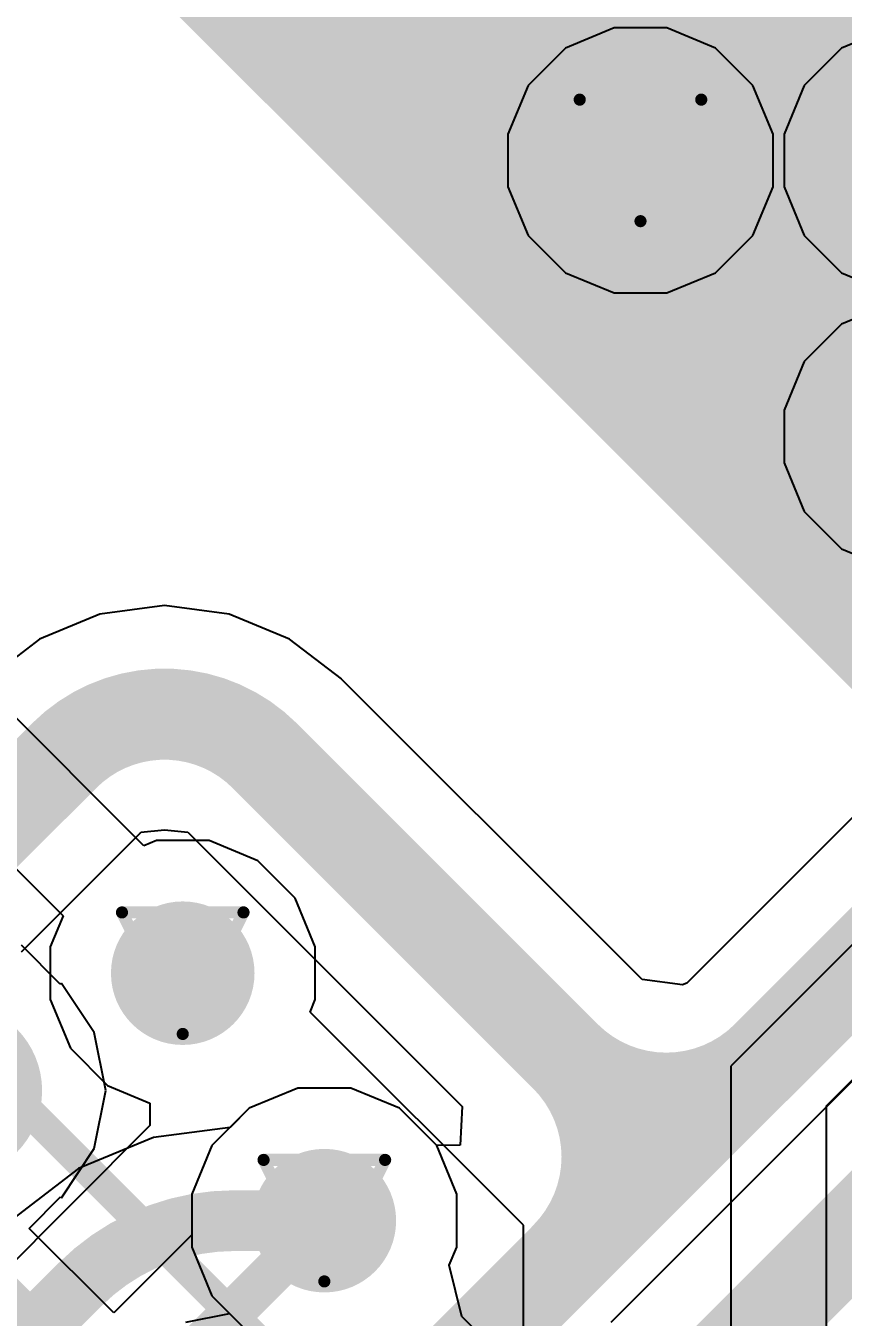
# Model space of a CAD drawing. Header units: inches. Extents: x 0 to 5359, y 0 to 5098.
# Drawn here: x 51.3 to 54.71, y 54.04 to 59.44 of the extents above; entities that cross this region are included whole.
import ezdxf

# ---------------------------------------------------------------- set-up
doc = ezdxf.new("R2010")
doc.units = ezdxf.units.IN
for name, color, linetype in [('Bottom Layer', 5, 'Continuous'), ('Bottom Overlay', 54, 'Continuous'), ('Drill Drawing', 1, 'Continuous'), ('Layer 1', 16, 'Continuous'), ('Layer 2', 76, 'Continuous'), ('Top Layer', 1, 'Continuous'), ('Top Overlay', 2, 'Continuous'), ('Top Paste', 8, 'Continuous'), ('Top Solder', 216, 'Continuous'), ('Via Holes', 16, 'Continuous')]:
    doc.layers.add(name, color=color, linetype=linetype)
doc.styles.add('Arial', font='', dxfattribs={"height": 0.2})
doc.styles.get('Arial').set_extended_font_data('Arial')

# ---------------------------------------------------------------- blocks, each defined once
blk = doc.blocks.new('LQFP_128_EP_14_14__64')
at = {"layer": 'Top Layer'}
blk.add_hatch(color=1, dxfattribs=at).paths.add_polyline_path([(-2.499994999999999, -2.499995000000001), (-2.499995000000001, 2.499994999999999), (2.499994999999999, 2.499995000000001), (2.499995000000001, -2.499994999999999)])
at = {"layer": 'Top Paste'}
blk.add_hatch(color=8, dxfattribs=at).paths.add_polyline_path([(-2.499994999999999, -2.499995000000001), (-2.499995000000001, 2.499994999999999), (2.499994999999999, 2.499995000000001), (2.499995000000001, -2.499994999999999)])
at = {"layer": 'Top Solder'}
for points in [[(-2.569994859999999, -2.56999486), (-2.56999486, 2.569994859999999), (2.569994859999999, 2.56999486), (2.56999486, -2.569994859999999)], [(1.22954034, -6.77968164), (1.56953966, -6.77968164), (1.56953966, -8.419678359999999), (1.22954034, -8.419678359999999)], [(1.63009834, -6.77968164), (1.97009766, -6.77968164), (1.97009766, -8.419678359999999), (1.63009834, -8.419678359999999)]]:
    blk.add_hatch(color=216, dxfattribs=at).paths.add_polyline_path(points)
at = {"layer": 'Top Overlay'}
blk.add_lwpolyline([(-6.249924, -6.249924, 0.127, 0.127, 0), (6.249924, -6.249924, 0.127, 0.127, 0)], format="xyseb", dxfattribs=at)

msp = doc.modelspace()

# ---------------------------------------------------------------- hatches: boundary and pattern name
at = {"layer": 'Bottom Layer'}
h = msp.add_hatch(color=5, dxfattribs=at)
edge = h.paths.add_edge_path()
edge.add_arc((53.86606448, 58.87974761999999), 0.2999994, 0, 360)
h = msp.add_hatch(color=5, dxfattribs=at)
edge = h.paths.add_edge_path()
edge.add_arc((51.95297712, 55.4822233), 0.2999994, 0, 360)
h = msp.add_hatch(color=5, dxfattribs=at)
edge = h.paths.add_edge_path()
edge.add_arc((52.54478696, 54.44770924), 0.2999994, 0, 360)
at = {"layer": 'Layer 1'}
h = msp.add_hatch(color=16, dxfattribs=at)
edge = h.paths.add_edge_path()
edge.add_arc((53.86606448, 58.87974761999999), 0.2999994, 0, 360)
h = msp.add_hatch(color=16, dxfattribs=at)
edge = h.paths.add_edge_path()
edge.add_arc((51.95297712, 55.4822233), 0.2999994, 0, 360)
h = msp.add_hatch(color=16, dxfattribs=at)
edge = h.paths.add_edge_path()
edge.add_arc((52.54478696, 54.44770924), 0.2999994, 0, 360)
at = {"layer": 'Layer 2'}
h = msp.add_hatch(color=76, dxfattribs=at)
edge = h.paths.add_edge_path()
edge.add_arc((53.86606448, 58.87974761999999), 0.2999994, 0, 360)
h = msp.add_hatch(color=76, dxfattribs=at)
edge = h.paths.add_edge_path()
edge.add_arc((51.95297712, 55.4822233), 0.2999994, 0, 360)
h = msp.add_hatch(color=76, dxfattribs=at)
edge = h.paths.add_edge_path()
edge.add_arc((52.54478696, 54.44770924), 0.2999994, 0, 360)
at = {"layer": 'Top Layer'}
h = msp.add_hatch(color=1, dxfattribs=at)
edge = h.paths.add_edge_path()
edge.add_arc((53.86606448, 58.87974761999999), 0.2999994, 0, 360)
h = msp.add_hatch(color=1, dxfattribs=at)
edge = h.paths.add_edge_path()
edge.add_arc((51.95297712, 55.4822233), 0.2999994, 0, 360)
h = msp.add_hatch(color=1, dxfattribs=at)
edge = h.paths.add_edge_path()
edge.add_arc((52.54478696, 54.44770924), 0.2999994, 0, 360)
at = {"layer": 'Via Holes'}
h = msp.add_hatch(color=7, dxfattribs=at)
edge = h.paths.add_edge_path()
edge.add_arc((53.86606448, 58.87974761999999), 0.1499997, 0, 360)
h = msp.add_hatch(color=7, dxfattribs=at)
edge = h.paths.add_edge_path()
edge.add_arc((51.95297712, 55.4822233), 0.1499997, 0, 360)
h = msp.add_hatch(color=7, dxfattribs=at)
edge = h.paths.add_edge_path()
edge.add_arc((52.54478696, 54.44770924), 0.1499997, 0, 360)

# ---------------------------------------------------------------- linework, layer by layer
at = {"layer": 'Bottom Layer'}
for p, q in [((56.85326196, 58.23454697999999), (54.05978012, 55.44106768)), ((51.87658661999999, 57.018555), (51.60594708, 56.98292387999999)), ((52.14722616, 56.98292387999999), (51.87658661999999, 57.018555)), ((51.60594708, 56.98292387999999), (51.35375301999999, 56.8784613)), ((52.39942021999999, 56.8784613), (52.14722616, 56.98292387999999)), ((51.35375301999999, 56.8784613), (51.13718245999999, 56.71229196)), ((52.61598315999999, 56.71228688), (52.39942021999999, 56.8784613)), ((52.6159857, 56.71228942), (52.61598315999999, 56.71228688)), ((52.61699916, 56.7109356), (52.6159857, 56.71228942)), ((53.74712135999999, 55.5808134), (52.61699916, 56.7109356)), ((51.6525256, 55.94542278), (51.77806001999999, 56.07095212)), ((51.77806001999999, 56.07095212), (51.77806764, 56.0709572)), ((51.77806764, 56.0709572), (51.7782048, 56.07116548)), ((51.7782048, 56.07116548), (51.87644438, 56.08159217999999)), ((51.87644438, 56.08159217999999), (51.97488462, 56.07118326)), ((51.97488462, 56.07118326), (51.97522498, 56.07083781999999)), ((51.97522498, 56.07083781999999), (52.100607, 55.94546087999999)), ((51.27853346, 55.57142809999999), (51.6525256, 55.94542278)), ((52.100607, 55.94546087999999), (53.12047796, 54.92559246)), ((53.87302915999999, 55.45527644), (53.74712135999999, 55.5808134)), ((54.04179691999999, 55.43361786), (53.87302915999999, 55.45527644)), ((54.05978012, 55.44106768), (54.04179691999999, 55.43361786)), ((52.43458905999999, 55.00170864), (52.2309725, 54.91736794)), ((52.65498486, 55.00170864), (52.43458905999999, 55.00170864)), ((52.85860141999999, 54.91736794), (52.65498486, 55.00170864)), ((52.2309725, 54.91736794), (52.15127999999999, 54.83767543999999)), ((53.01444312, 54.76152623999999), (52.85860141999999, 54.91736794)), ((53.12047796, 54.92559246), (53.11217723999999, 54.76355315999999)), ((51.83073199999999, 54.79547588), (51.51664576, 54.66537453999999)), ((52.15127999999999, 54.83767543999999), (51.83073199999999, 54.79547588)), ((53.11217723999999, 54.76355315999999), (53.01444312, 54.76152623999999)), ((51.51664576, 54.66537453999999), (51.24693332, 54.45841787999999)), ((51.96628164, 54.02404231999999), (52.14869427999999, 54.06032876)), ((52.14869427999999, 54.06032876), (52.23096996, 53.97805308))]:
    msp.add_line(p, q, dxfattribs=at)
for points in [[(54.39376218, 55.1341163, 0.3809999999999999, 0.3809999999999999, 0), (57.29928341999999, 58.03963753999999, 0.3809999999999999, 0.3809999999999999, 0)], [(51.45759838, 56.39142646, 0.3809999999999999, 0.3809999999999999, -0.4143707946261578), (52.29535134, 56.39165251999999, 0.3809999999999999, 0.3809999999999999, 0)], [(50.72453406, 55.65836213999999, 0.3809999999999999, 0.3809999999999999, 0), (51.45759838, 56.39142646, 0.3809999999999999, 0.3809999999999999, 0)], [(52.2953488, 56.39164998, 0.3809999999999999, 0.3809999999999999, 0), (52.2965299, 56.39047142, 0.3809999999999999, 0.3809999999999999, 0)], [(52.2965299, 56.39047142, 0.3809999999999999, 0.3809999999999999, 0), (53.73965884, 54.94734501999999, 0.3809999999999999, 0.3809999999999999, 0)], [(53.55237956, 55.1346243, 0.3809999999999999, 0.3809999999999999, -0.4142135623730951), (53.55237956, 54.29374714, 0.3809999999999999, 0.3809999999999999, 0)], [(54.39417873999999, 55.13370227999999, 0.3809999999999999, 0.3809999999999999, -0.4142135623730951), (53.55330158, 55.13370227999999, 0.3809999999999999, 0.3809999999999999, 0)], [(53.74277288, 54.483127, 0.3809999999999999, 0.3809999999999999, 0), (54.37506016, 55.11541428, 0.3809999999999999, 0.3809999999999999, 0)], [(54.37506016, 55.11541428, 0.3809999999999999, 0.3809999999999999, 0), (54.39376218, 55.1341163, 0.3809999999999999, 0.3809999999999999, 0)], [(53.73965884, 54.94734501999999, 0.3809999999999999, 0.3809999999999999, 0), (53.74277288, 54.94423097999999, 0.3809999999999999, 0.3809999999999999, 0)], [(52.8368006, 53.57715472, 0.3809999999999999, 0.3809999999999999, 0), (53.74277288, 54.483127, 0.3809999999999999, 0.3809999999999999, 0)], [(51.5242175, 54.18113115999999, 0.254, 0.254, -0.198912367379658), (52.16779, 54.44770924, 0.254, 0.254, 0)], [(52.16779, 54.44770924, 0.254, 0.254, 0), (52.54478696, 54.44770924, 0.254, 0.254, 0)], [(49.3705388, 52.027455, 0.254, 0.254, 0), (51.52421495999999, 54.18113115999999, 0.254, 0.254, 0)]]:
    msp.add_lwpolyline(points, format="xyseb", dxfattribs=at)
for points in [[(51.36234837999999, 56.39142646, 0.1905, 0.1905, 1), (51.55284838, 56.39142646, 0.1905, 0.1905, 1)], [(51.36234837999999, 56.39142646, 0.1905, 0.1905, 1), (51.55284838, 56.39142646, 0.1905, 0.1905, 1)], [(52.20009879999999, 56.39164998, 0.1905, 0.1905, 1), (52.3905988, 56.39164998, 0.1905, 0.1905, 1)], [(52.20010134, 56.39165251999999, 0.1905, 0.1905, 1), (52.39060134, 56.39165251999999, 0.1905, 0.1905, 1)], [(52.2012799, 56.39047142, 0.1905, 0.1905, 1), (52.3917799, 56.39047142, 0.1905, 0.1905, 1)], [(52.2012799, 56.39047142, 0.1905, 0.1905, 1), (52.3917799, 56.39047142, 0.1905, 0.1905, 1)], [(53.45712956, 55.1346243, 0.1905, 0.1905, 1), (53.64762955999999, 55.1346243, 0.1905, 0.1905, 1)], [(53.45805158, 55.13370227999999, 0.1905, 0.1905, 1), (53.64855158, 55.13370227999999, 0.1905, 0.1905, 1)], [(54.27981015999999, 55.11541428, 0.1905, 0.1905, 1), (54.47031016, 55.11541428, 0.1905, 0.1905, 1)], [(54.27981015999999, 55.11541428, 0.1905, 0.1905, 1), (54.47031016, 55.11541428, 0.1905, 0.1905, 1)], [(54.29851218, 55.1341163, 0.1905, 0.1905, 1), (54.48901218, 55.1341163, 0.1905, 0.1905, 1)], [(54.29851218, 55.1341163, 0.1905, 0.1905, 1), (54.48901218, 55.1341163, 0.1905, 0.1905, 1)], [(54.29892873999999, 55.13370227999999, 0.1905, 0.1905, 1), (54.48942874, 55.13370227999999, 0.1905, 0.1905, 1)], [(53.64440884, 54.94734501999999, 0.1905, 0.1905, 1), (53.83490883999999, 54.94734501999999, 0.1905, 0.1905, 1)], [(53.64440884, 54.94734501999999, 0.1905, 0.1905, 1), (53.83490883999999, 54.94734501999999, 0.1905, 0.1905, 1)], [(53.64752288, 54.94423097999999, 0.1905, 0.1905, 1), (53.83802288, 54.94423097999999, 0.1905, 0.1905, 1)], [(53.64752288, 54.483127, 0.1905, 0.1905, 1), (53.83802288, 54.483127, 0.1905, 0.1905, 1)], [(53.64752288, 54.483127, 0.1905, 0.1905, 1), (53.83802288, 54.483127, 0.1905, 0.1905, 1)], [(52.10428999999999, 54.44770924, 0.127, 0.127, 1), (52.23129, 54.44770924, 0.127, 0.127, 1)], [(52.10428999999999, 54.44770924, 0.127, 0.127, 1), (52.23129, 54.44770924, 0.127, 0.127, 1)], [(52.48128695999999, 54.44770924, 0.127, 0.127, 1), (52.60828696, 54.44770924, 0.127, 0.127, 1)], [(53.45712956, 54.29374714, 0.1905, 0.1905, 1), (53.64762955999999, 54.29374714, 0.1905, 0.1905, 1)], [(51.46071496, 54.18113115999999, 0.127, 0.127, 1), (51.58771495999999, 54.18113115999999, 0.127, 0.127, 1)], [(51.4607175, 54.18113115999999, 0.127, 0.127, 1), (51.5877175, 54.18113115999999, 0.127, 0.127, 1)]]:
    msp.add_lwpolyline(points, format="xyseb", close=True, dxfattribs=at)
at = {"layer": 'Drill Drawing'}
for points in [[(53.61206447999999, 59.13374761999999, 0.0508, 0.0508, 0), (54.12006448, 59.13374761999999, 0.0508, 0.0508, 0)], [(53.61206447999999, 59.13374761999999, 0.0508, 0.0508, 0), (53.86606448, 58.62574762, 0.0508, 0.0508, 0)], [(53.86606448, 58.62574762, 0.0508, 0.0508, 0), (54.12006448, 59.13374761999999, 0.0508, 0.0508, 0)], [(51.69897712, 55.73622329999999, 0.0508, 0.0508, 0), (52.20697712, 55.73622329999999, 0.0508, 0.0508, 0)], [(51.69897712, 55.73622329999999, 0.0508, 0.0508, 0), (51.95297712, 55.2282233, 0.0508, 0.0508, 0)], [(51.95297712, 55.2282233, 0.0508, 0.0508, 0), (52.20697712, 55.73622329999999, 0.0508, 0.0508, 0)], [(52.29078696, 54.70170923999999, 0.0508, 0.0508, 0), (52.79878695999999, 54.70170923999999, 0.0508, 0.0508, 0)], [(52.29078696, 54.70170923999999, 0.0508, 0.0508, 0), (52.54478696, 54.19370924, 0.0508, 0.0508, 0)], [(52.54478696, 54.19370924, 0.0508, 0.0508, 0), (52.79878695999999, 54.70170923999999, 0.0508, 0.0508, 0)]]:
    msp.add_lwpolyline(points, format="xyseb", dxfattribs=at)
for points in [[(53.59936448, 59.13374761999999, 0.0254, 0.0254, 1), (53.62476448, 59.13374761999999, 0.0254, 0.0254, 1)], [(53.59936448, 59.13374761999999, 0.0254, 0.0254, 1), (53.62476448, 59.13374761999999, 0.0254, 0.0254, 1)], [(54.10736448, 59.13374761999999, 0.0254, 0.0254, 1), (54.13276448, 59.13374761999999, 0.0254, 0.0254, 1)], [(54.10736448, 59.13374761999999, 0.0254, 0.0254, 1), (54.13276448, 59.13374761999999, 0.0254, 0.0254, 1)], [(53.85336448, 58.62574762, 0.0254, 0.0254, 1), (53.87876447999999, 58.62574762, 0.0254, 0.0254, 1)], [(53.85336448, 58.62574762, 0.0254, 0.0254, 1), (53.87876447999999, 58.62574762, 0.0254, 0.0254, 1)], [(51.68627712, 55.73622329999999, 0.0254, 0.0254, 1), (51.71167712, 55.73622329999999, 0.0254, 0.0254, 1)], [(51.68627712, 55.73622329999999, 0.0254, 0.0254, 1), (51.71167712, 55.73622329999999, 0.0254, 0.0254, 1)], [(52.19427712, 55.73622329999999, 0.0254, 0.0254, 1), (52.21967712, 55.73622329999999, 0.0254, 0.0254, 1)], [(52.19427712, 55.73622329999999, 0.0254, 0.0254, 1), (52.21967712, 55.73622329999999, 0.0254, 0.0254, 1)], [(51.94027712, 55.2282233, 0.0254, 0.0254, 1), (51.96567712, 55.2282233, 0.0254, 0.0254, 1)], [(51.94027712, 55.2282233, 0.0254, 0.0254, 1), (51.96567712, 55.2282233, 0.0254, 0.0254, 1)], [(52.27808695999999, 54.70170923999999, 0.0254, 0.0254, 1), (52.30348696, 54.70170923999999, 0.0254, 0.0254, 1)], [(52.27808695999999, 54.70170923999999, 0.0254, 0.0254, 1), (52.30348696, 54.70170923999999, 0.0254, 0.0254, 1)], [(52.78608695999999, 54.70170923999999, 0.0254, 0.0254, 1), (52.81148696, 54.70170923999999, 0.0254, 0.0254, 1)], [(52.78608695999999, 54.70170923999999, 0.0254, 0.0254, 1), (52.81148696, 54.70170923999999, 0.0254, 0.0254, 1)], [(52.53208696, 54.19370924, 0.0254, 0.0254, 1), (52.55748696, 54.19370924, 0.0254, 0.0254, 1)], [(52.53208696, 54.19370924, 0.0254, 0.0254, 1), (52.55748696, 54.19370924, 0.0254, 0.0254, 1)]]:
    msp.add_lwpolyline(points, format="xyseb", close=True, dxfattribs=at)
at = {"layer": 'Layer 1'}
for p, q in [((52.43458905999999, 55.00170864), (52.2309725, 54.91736794)), ((52.65498486, 55.00170864), (52.43458905999999, 55.00170864)), ((52.85860141999999, 54.91736794), (52.65498486, 55.00170864)), ((52.2309725, 54.91736794), (52.07512825999999, 54.76152370000001)), ((53.01444566, 54.76152370000001), (52.85860141999999, 54.91736794)), ((52.07512825999999, 54.76152370000001), (51.99078756, 54.55790714)), ((53.09878635999999, 54.55790714), (53.01444566, 54.76152370000001)), ((51.99078756, 54.55790714), (51.99078756, 54.33751133999999)), ((53.09878635999999, 54.33751133999999), (53.09878635999999, 54.55790714)), ((51.99078756, 54.33751133999999), (52.07512825999999, 54.13389478)), ((53.06709223999999, 54.26099638), (53.09878635999999, 54.33751133999999)), ((53.11955847999999, 54.04681088), (53.06709223999999, 54.26099638)), ((52.07512825999999, 54.13389478), (52.23096996, 53.97805308)), ((53.27539764, 53.89097171999999), (53.11955847999999, 54.04681088))]:
    msp.add_line(p, q, dxfattribs=at)
at = {"layer": 'Layer 2'}
for p, q in [((61.65536056, 62.50579828), (54.24297761999999, 55.0934128)), ((54.6433121, 54.92772098), (62.14053104, 62.42493483999999)), ((51.79047808, 56.01455904), (47.44742606, 60.35761105999999)), ((53.75586658, 59.43374701999999), (53.55225002, 59.34940632)), ((53.97626237999999, 59.43374701999999), (53.75586658, 59.43374701999999)), ((54.17987894, 59.34940632), (53.97626237999999, 59.43374701999999)), ((54.90986477999999, 59.43374701999999), (54.70624822, 59.34940632)), ((53.55225002, 59.34940632), (53.39640578, 59.19356207999999)), ((54.33572318, 59.19356207999999), (54.17987894, 59.34940632)), ((54.70624822, 59.34940632), (54.55040398000001, 59.19356207999999)), ((53.39640578, 59.19356207999999), (53.31206508, 58.98994552)), ((54.42006388, 58.98994552), (54.33572318, 59.19356207999999)), ((54.55040398000001, 59.19356207999999), (54.46606328, 58.98994552)), ((53.31206508, 58.98994552), (53.31206508, 58.76954971999999)), ((54.42006388, 58.76954971999999), (54.42006388, 58.98994552)), ((54.46606328, 58.98994552), (54.46606328, 58.76954971999999)), ((53.31206508, 58.76954971999999), (53.39640578, 58.56593316)), ((54.33572318, 58.56593316), (54.42006388, 58.76954971999999)), ((54.46606328, 58.76954971999999), (54.55040398000001, 58.56593316)), ((53.39640578, 58.56593316), (53.55225002, 58.41008891999999)), ((54.17987894, 58.41008891999999), (54.33572318, 58.56593316)), ((54.55040398000001, 58.56593316), (54.70624822, 58.41008891999999)), ((53.55225002, 58.41008891999999), (53.75586658, 58.32574822)), ((53.97626237999999, 58.32574822), (54.17987894, 58.41008891999999)), ((54.70624822, 58.41008891999999), (54.90986477999999, 58.32574822)), ((53.75586658, 58.32574822), (53.97626237999999, 58.32574822)), ((54.90986477999999, 58.27974628), (54.70624822, 58.19540557999999)), ((54.70624822, 58.19540557999999), (54.55040398000001, 58.03956134)), ((54.55040398000001, 58.03956134), (54.46606328, 57.83594478)), ((54.46606328, 57.83594478), (54.46606328, 57.61554898)), ((54.46606328, 57.61554898), (54.55040398000001, 57.41193241999999)), ((54.55040398000001, 57.41193241999999), (54.70624822, 57.25608817999999)), ((54.70624822, 57.25608817999999), (54.90986477999999, 57.17174747999999)), ((50.7561088, 56.41866542), (51.45268601999999, 55.72208819999999)), ((51.84277922, 56.0362227), (51.79047808, 56.01455904)), ((52.06317502, 56.0362227), (51.84277922, 56.0362227)), ((52.26679158, 55.951882), (52.06317502, 56.0362227)), ((52.42263582, 55.79603776), (52.26679158, 55.951882)), ((52.50697652, 55.5924212), (52.42263582, 55.79603776)), ((51.45268601999999, 55.72208819999999), (51.39897772, 55.5924212)), ((51.39897772, 55.5924212), (51.39897772, 55.37202539999999)), ((52.50697652, 55.37202539999999), (52.50697652, 55.5924212)), ((51.39897772, 55.37202539999999), (51.48331842, 55.16840884)), ((52.48531286, 55.31972425999999), (52.50697652, 55.37202539999999)), ((53.37663441999999, 54.4284027), (52.48531286, 55.31972425999999)), ((51.48331842, 55.16840884), (51.63916266, 55.0125646)), ((54.24297761999999, 55.0934128), (54.24297507999999, 53.00245177999999)), ((51.63916266, 55.0125646), (51.816, 54.93931608)), ((51.816, 54.93931608), (51.816, 54.84560532)), ((54.6433121, 52.05708409999999), (54.6433121, 54.92772098)), ((51.816, 54.84560532), (50.21525136, 53.24485668)), ((53.37663441999999, 52.9991066), (53.37663441999999, 54.4284027))]:
    msp.add_line(p, q, dxfattribs=at)
at = {"layer": 'Top Layer'}
for p, q in [((55.94608572, 56.22691574), (53.7417645, 54.02259706)), ((51.44127379999999, 55.43605625999999), (51.27853346, 55.59879659999999)), ((51.44620647999999, 55.43869531999999), (51.44127379999999, 55.43605625999999)), ((51.58324709999999, 55.23360047999999), (51.44620647999999, 55.43869531999999)), ((51.63146645999999, 54.99118287999999), (51.58324709999999, 55.23360047999999)), ((51.58324709999999, 54.74876527999999), (51.63146645999999, 54.99118287999999)), ((52.43458905999999, 55.00170864), (52.2309725, 54.91736794)), ((52.65498486, 55.00170864), (52.43458905999999, 55.00170864)), ((52.85860141999999, 54.91736794), (52.65498486, 55.00170864)), ((52.2309725, 54.91736794), (52.07512825999999, 54.76152370000001)), ((53.01444566, 54.76152370000001), (52.85860141999999, 54.91736794)), ((51.44593977999999, 54.5432742), (51.58324709999999, 54.74876527999999)), ((52.07512825999999, 54.76152370000001), (51.99078756, 54.55790714)), ((53.09878635999999, 54.55790714), (53.01444566, 54.76152370000001)), ((51.31053492, 54.41557315999999), (51.44207644, 54.54711467999999)), ((51.44207644, 54.54711467999999), (51.44209421999999, 54.54711722)), ((51.44209421999999, 54.54711722), (51.44593977999999, 54.5432742)), ((51.99078756, 54.55790714), (51.99078756, 54.38814369999999)), ((53.09878635999999, 54.33751133999999), (53.09878635999999, 54.55790714)), ((51.6643747, 54.06173084), (51.31053492, 54.41557315999999)), ((51.99078756, 54.38814369999999), (51.6643747, 54.06173084)), ((53.06709223999999, 54.26099638), (53.09878635999999, 54.33751133999999)), ((53.11955847999999, 54.04681088), (53.06709223999999, 54.26099638)), ((53.27539764, 53.89097171999999), (53.11955847999999, 54.04681088))]:
    msp.add_line(p, q, dxfattribs=at)
for points in [[(53.82869853999999, 53.46859766, 0.3809999999999999, 0.3809999999999999, 0), (56.2665499, 55.90644902, 0.3809999999999999, 0.3809999999999999, 0)], [(51.1950081, 55.18788556, 0.1778, 0.1778, -0.4139773810386195), (51.19486078, 54.79433542, 0.1778, 0.1778, 0)], [(51.20165782, 53.10458009999999, 0.1778, 0.1778, 0), (52.54478696, 54.44770924, 0.1778, 0.1778, 0)]]:
    msp.add_lwpolyline(points, format="xyseb", dxfattribs=at)
msp.add_lwpolyline([(52.50033695999999, 54.44770924, 0.08889999999999999, 0.08889999999999999, 1), (52.58923696, 54.44770924, 0.08889999999999999, 0.08889999999999999, 1)], format="xyseb", close=True, dxfattribs=at)

# ---------------------------------------------------------------- block references
at = {"rotation": 315}
msp.add_blockref('LQFP_128_EP_14_14__64', (55.02006268, 60.03374581999999), dxfattribs=at)

# ---------------------------------------------------------------- texts
at = {"layer": 'Bottom Overlay', "style": 'Arial', "text_generation_flag": 2}
msp.add_text('C45', height=0.7619999999999999, rotation=45, dxfattribs=at).set_placement((56.00756895999999, 53.71845746))

doc.saveas('drawing.dxf')
